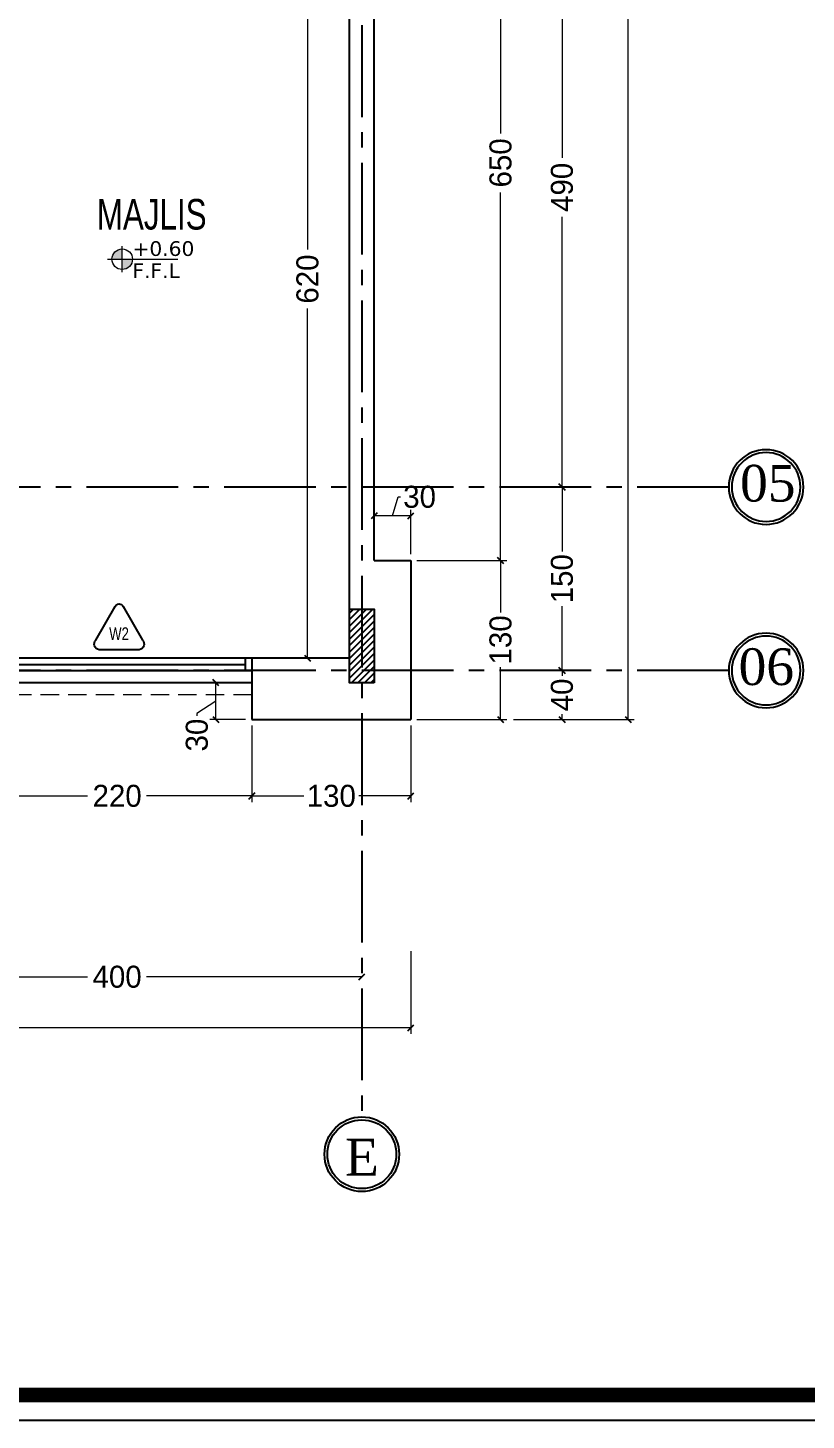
# Model space of a CAD drawing. Header units: centimetres. Extents: x 7997 to 116674, y 1017 to 13844.
# Drawn here: x 35144 to 35780, y 8084 to 9222 of the extents above; entities that cross this region are included whole.
import ezdxf
from ezdxf.enums import TextEntityAlignment as Align

# ---------------------------------------------------------------- set-up
doc = ezdxf.new("R2010")
doc.units = ezdxf.units.CM
doc.header["$LTSCALE"] = 200
doc.header["$PDMODE"] = 2
doc.linetypes.add('CENTER2', pattern=[1.125, 0.75, -0.125, 0.125, -0.125])
doc.linetypes.add('DASHED', pattern=[0.75, 0.5, -0.25])
for name, color, linetype in [('$0$GRID', 9, 'Continuous'), ('$0$GRID @ 1', 9, 'Continuous'), ('AXIS', 9, 'CENTER2'), ('COL', 1, 'Continuous'), ('DIM', 11, 'Continuous'), ('STEP', 7, 'Continuous'), ('WINDOR', 6, 'Continuous')]:
    doc.layers.add(name, color=color, linetype=linetype)
for name, color, linetype, lineweight in [('HA', 251, 'Continuous', 0), ('HAT', 8, 'Continuous', 9), ('TEXT', 6, 'Continuous', 18), ('WALL', 3, 'Continuous', 25)]:
    doc.layers.add(name, color=color, linetype=linetype, lineweight=lineweight)
doc.styles.add('$0$GRID', font='times.ttf', dxfattribs={"height": 40})
doc.styles.add('sheet notes', font='verdana.ttf')
doc.styles.add('style8', font='swisscl.ttf', dxfattribs={"width": 0.8})
doc.styles.add('SWISS', font='swisscl.ttf')
doc.styles.add('T1', font='times.ttf')
doc.styles.add('T2', font='')
doc.styles.get('T2').set_extended_font_data('Elisia')
doc.dimstyles.new('NORMAL', dxfattribs={"dimtxt": 18, "dimasz": 5, "dimexe": 5, "dimexo": 5, "dimgap": 1, "dimtad": 0, "dimdec": 0, "dimdsep": 46, "dimtxsty": 'T2', "dimblk1": 'OBLIQUE', "dimblk2": 'OBLIQUE', "dimsah": 1, "dimcen": 0.09, "dimclrd": 4, "dimclre": 4, "dimclrt": 6, "dimadec": 0, "dimazin": 0, "dimtfac": 1, "dimtdec": 0, "dimtofl": 0, "dimtmove": 1, "dimatfit": 2, "dimldrblk": 'OPEN30', "dimfxl": 0, "dimtolj": 1, "dimtzin": 0, "dimlwd": 5, "dimlwe": 5, "dimarcsym": 0})

# ---------------------------------------------------------------- blocks, each defined once
blk = doc.blocks.new('SDF')
at = {"layer": 'TEXT'}
h = blk.add_hatch(color=256, dxfattribs=at)
h.paths.add_polyline_path([(0, 0), (-11.2, 0, -0.414214), (0, 11.3)])
h.paths.add_polyline_path([(0, 0), (11.2, 0, -0.414214), (0, -11.2)])
for p, q in [((-16.1, 0), (60.5, 0)), ((0, -14.2), (0, 14.2))]:
    blk.add_line(p, q, dxfattribs=at)
blk.add_circle((0, 0), 11.2, dxfattribs=at)
blk = doc.blocks.new('_OBLIQUE')
at = {"color": 0, "linetype": 'ByBlock'}
blk.add_line((-0.5, -0.5), (0.5, 0.5), dxfattribs=at)
blk = doc.blocks.new('*D28')
at = {"layer": 'Defpoints', "color": 0, "transparency": 16777216}
for p in [(35372.7, 9327), (35407.1, 9327), (35407.1, 8707)]:
    blk.add_point(p, dxfattribs=at)
at = {"layer": 'DIM', "color": 4, "lineweight": 5, "transparency": 16777216}
for p, q in [((35402.1, 9327), (35367.7, 9327)), ((35372.7, 9327), (35372.7, 9041.1)), ((35372.7, 8707), (35372.7, 8992.9)), ((35402.1, 8707), (35367.7, 8707))]:
    blk.add_line(p, q, dxfattribs=at)
at = {"layer": 'DIM', "color": 4, "lineweight": 5, "transparency": 16777216, "xscale": 5, "yscale": 5, "zscale": 5}
for p, rotation in [((35372.7, 9327), 90), ((35372.7, 8707), 270)]:
    blk.add_blockref('_OBLIQUE', p, dxfattribs=dict(at, rotation=rotation))
at = {"layer": 'DIM', "color": 6, "transparency": 16777216, "insert": (35372.7, 9017), "char_height": 18, "attachment_point": 5, "rotation": 90, "style": 'T2'}
blk.add_mtext('\\A1;620', dxfattribs=at)
blk = doc.blocks.new('_Open30')
at = {"color": 0, "linetype": 'ByBlock', "lineweight": -2}
for p, q in [((-1, 0.27), (0, 0)), ((0, 0), (-1, -0.27)), ((0, 0), (-1, 0))]:
    blk.add_line(p, q, dxfattribs=at)
blk = doc.blocks.new('*D824')
at = {"layer": 'Defpoints', "color": 0, "transparency": 16777216}
for p in [(35327.1, 8657), (35457.1, 8657), (35327.1, 8594.4)]:
    blk.add_point(p, dxfattribs=at)
at = {"layer": 'DIM', "color": 4, "lineweight": 5, "transparency": 16777216}
for p, q in [((35327.1, 8652), (35327.1, 8589.4)), ((35457.1, 8652), (35457.1, 8589.4)), ((35327.1, 8594.4), (35369.7, 8594.4)), ((35457.1, 8594.4), (35414.5, 8594.4))]:
    blk.add_line(p, q, dxfattribs=at)
at = {"layer": 'DIM', "color": 4, "lineweight": 5, "transparency": 16777216, "xscale": 5, "yscale": 5, "zscale": 5, "rotation": 180}
blk.add_blockref('_OBLIQUE', (35327.1, 8594.4), dxfattribs=at)
at = {"layer": 'DIM', "color": 4, "lineweight": 5, "transparency": 16777216, "xscale": 5, "yscale": 5, "zscale": 5}
blk.add_blockref('_OBLIQUE', (35457.1, 8594.4), dxfattribs=at)
at = {"layer": 'DIM', "color": 6, "transparency": 16777216, "insert": (35392.1, 8594.4), "char_height": 18, "attachment_point": 5, "style": 'T2'}
blk.add_mtext('\\A1;130', dxfattribs=at)
blk = doc.blocks.new('*D825')
at = {"layer": 'Defpoints', "color": 0, "transparency": 16777216}
for p in [(35107.1, 8687), (35327.1, 8657), (35107.1, 8594.4)]:
    blk.add_point(p, dxfattribs=at)
at = {"layer": 'DIM', "color": 4, "lineweight": 5, "transparency": 16777216}
for p, q in [((35107.1, 8682), (35107.1, 8589.4)), ((35327.1, 8652), (35327.1, 8589.4)), ((35107.1, 8594.4), (35192.9, 8594.4)), ((35327.1, 8594.4), (35241.2, 8594.4))]:
    blk.add_line(p, q, dxfattribs=at)
at = {"layer": 'DIM', "color": 4, "lineweight": 5, "transparency": 16777216, "xscale": 5, "yscale": 5, "zscale": 5, "rotation": 180}
blk.add_blockref('_OBLIQUE', (35107.1, 8594.4), dxfattribs=at)
at = {"layer": 'DIM', "color": 4, "lineweight": 5, "transparency": 16777216, "xscale": 5, "yscale": 5, "zscale": 5}
blk.add_blockref('_OBLIQUE', (35327.1, 8594.4), dxfattribs=at)
at = {"layer": 'DIM', "color": 6, "transparency": 16777216, "insert": (35217.1, 8594.4), "char_height": 18, "attachment_point": 5, "style": 'T2'}
blk.add_mtext('\\A1;220', dxfattribs=at)
blk = doc.blocks.new('*D870')
at = {"layer": 'Defpoints', "color": 0, "transparency": 16777216}
for p in [(35427.1, 9437), (35457.1, 8787), (35530.5, 8787)]:
    blk.add_point(p, dxfattribs=at)
at = {"layer": 'DIM', "color": 4, "lineweight": 5, "transparency": 16777216}
for p, q in [((35432.1, 9437), (35535.5, 9437)), ((35530.5, 9437), (35530.5, 9136.1)), ((35530.5, 8787), (35530.5, 9087.9)), ((35462.1, 8787), (35535.5, 8787))]:
    blk.add_line(p, q, dxfattribs=at)
at = {"layer": 'DIM', "color": 4, "lineweight": 5, "transparency": 16777216, "xscale": 5, "yscale": 5, "zscale": 5}
for p, rotation in [((35530.5, 9437), 90), ((35530.5, 8787), 270)]:
    blk.add_blockref('_OBLIQUE', p, dxfattribs=dict(at, rotation=rotation))
at = {"layer": 'DIM', "color": 6, "transparency": 16777216, "insert": (35530.5, 9112), "char_height": 18, "attachment_point": 5, "rotation": 90, "style": 'T2'}
blk.add_mtext('\\A1;650', dxfattribs=at)
blk = doc.blocks.new('*D871')
at = {"layer": 'Defpoints', "color": 0, "transparency": 16777216}
for p in [(35457.1, 8787), (35457.1, 8657), (35530.5, 8657)]:
    blk.add_point(p, dxfattribs=at)
at = {"layer": 'DIM', "color": 4, "lineweight": 5, "transparency": 16777216}
for p, q in [((35462.1, 8787), (35535.5, 8787)), ((35530.5, 8787), (35530.5, 8744.4)), ((35530.5, 8657), (35530.5, 8699.6)), ((35462.1, 8657), (35535.5, 8657))]:
    blk.add_line(p, q, dxfattribs=at)
at = {"layer": 'DIM', "color": 4, "lineweight": 5, "transparency": 16777216, "xscale": 5, "yscale": 5, "zscale": 5}
for p, rotation in [((35530.5, 8787), 90), ((35530.5, 8657), 270)]:
    blk.add_blockref('_OBLIQUE', p, dxfattribs=dict(at, rotation=rotation))
at = {"layer": 'DIM', "color": 6, "transparency": 16777216, "insert": (35530.5, 8722), "char_height": 18, "attachment_point": 5, "rotation": 90, "style": 'T2'}
blk.add_mtext('\\A1;130', dxfattribs=at)
blk = doc.blocks.new('*D872')
at = {"layer": 'Defpoints', "color": 0, "transparency": 16777216}
for p in [(35427.1, 8823.4), (35427.1, 8787), (35457.1, 8787)]:
    blk.add_point(p, dxfattribs=at)
at = {"layer": 'DIM', "color": 4, "lineweight": 5, "transparency": 16777216}
for p, q in [((35442.1, 8823.4), (35446.7, 8838.9)), ((35446.7, 8838.9), (35448.7, 8838.9)), ((35427.1, 8792), (35427.1, 8828.4)), ((35457.1, 8823.4), (35427.1, 8823.4)), ((35457.1, 8792), (35457.1, 8828.4))]:
    blk.add_line(p, q, dxfattribs=at)
at = {"layer": 'DIM', "color": 4, "lineweight": 5, "transparency": 16777216, "xscale": 5, "yscale": 5, "zscale": 5, "rotation": 180}
blk.add_blockref('_OBLIQUE', (35427.1, 8823.4), dxfattribs=at)
at = {"layer": 'DIM', "color": 4, "lineweight": 5, "transparency": 16777216, "xscale": 5, "yscale": 5, "zscale": 5}
blk.add_blockref('_OBLIQUE', (35457.1, 8823.4), dxfattribs=at)
at = {"layer": 'DIM', "color": 6, "transparency": 16777216, "insert": (35464.3, 8838.9), "char_height": 18, "attachment_point": 5, "style": 'T2'}
blk.add_mtext('\\A1;30', dxfattribs=at)
blk = doc.blocks.new('*D873')
at = {"layer": 'Defpoints', "color": 0, "transparency": 16777216}
for p in [(35297.8, 8687), (35327.1, 8687), (35327.1, 8657)]:
    blk.add_point(p, dxfattribs=at)
at = {"layer": 'DIM', "color": 4, "lineweight": 5, "transparency": 16777216}
for p, q in [((35322.1, 8687), (35292.8, 8687)), ((35297.8, 8657), (35297.8, 8687)), ((35297.8, 8672), (35282.3, 8661.8)), ((35282.3, 8661.8), (35282.3, 8659.8)), ((35322.1, 8657), (35292.8, 8657))]:
    blk.add_line(p, q, dxfattribs=at)
at = {"layer": 'DIM', "color": 4, "lineweight": 5, "transparency": 16777216, "xscale": 5, "yscale": 5, "zscale": 5}
for p, rotation in [((35297.8, 8687), 90), ((35297.8, 8657), 270)]:
    blk.add_blockref('_OBLIQUE', p, dxfattribs=dict(at, rotation=rotation))
at = {"layer": 'DIM', "color": 6, "transparency": 16777216, "insert": (35282.3, 8644.2), "char_height": 18, "attachment_point": 5, "rotation": 90, "style": 'T2'}
blk.add_mtext('\\A1;30', dxfattribs=at)
blk = doc.blocks.new('05-GF COLUMNS-Essa', base_point=(34188.1, 8657))
at = {"layer": 'COL', "ltscale": 0.05}
h = blk.add_hatch(dxfattribs=at)
h.set_pattern_fill('ANSI31', color=8, scale=30)
h.set_pattern_definition([(45, (-39757.2027, -54636.4848), (-2.65165043, 2.65165043), [])])
h.paths.add_polyline_path([(35228.1, 8687), (35208.1, 8687), (35208.1, 8747), (35228.1, 8747)])
at = {"layer": 'COL'}
blk.add_lwpolyline([(35228.1, 8687), (35208.1, 8687), (35208.1, 8747), (35228.1, 8747)], close=True, dxfattribs=at)
blk = doc.blocks.new('02-GROUND FLOOR PLAN-selattin', base_point=(28755.4, 25545.3))
at = {"layer": 'HAT', "linetype": 'DASHED', "ltscale": 0.15}
blk.add_line((28625.4, 24040.3), (27987.4, 24040.3), dxfattribs=at)
at = {"layer": 'WALL', "ltscale": 150}
for p, q in [((28725.4, 24150.3), (28725.4, 24800.3)), ((28725.4, 24150.3), (28755.4, 24150.3)), ((28755.4, 24150.3), (28755.4, 24020.3)), ((28625.4, 24020.3), (28755.4, 24020.3))]:
    blk.add_line(p, q, dxfattribs=at)
at = {"layer": 'WALL'}
for p, q in [((28705.4, 24070.3), (28705.4, 24690.3)), ((28625.4, 24070.3), (28625.4, 24020.3)), ((28705.4, 24070.3), (28625.4, 24070.3))]:
    blk.add_line(p, q, dxfattribs=at)
at = {"layer": 'WINDOR'}
for p, q in [((28625.4, 24070.3), (28405.4, 24070.3)), ((28410.4, 24065.3), (28620.4, 24065.3)), ((28620.4, 24060.3), (28620.4, 24070.3)), ((28405.4, 24060.3), (28625.4, 24060.3)), ((28625.4, 24050.3), (28405.4, 24050.3))]:
    blk.add_line(p, q, dxfattribs=at)
at = {"color": 6, "ltscale": 2}
blk.add_blockref('05-GF COLUMNS-Essa', (27685.4, 24020.3), dxfattribs=at)
at = {"layer": 'TEXT', "style": 'style8'}
blk.add_text('MAJLIS', height=25, dxfattribs=at).set_placement((28498.8, 24420.8))
blk = doc.blocks.new('08-TITLE SHEET-selattin', base_point=(45714.8, -203081.4))
at = {"color": 0}
blk.add_lwpolyline([(51244.8, -203081.4), (45714.8, -203081.4), (45714.8, -206921.4), (51244.8, -206921.4)], close=True, dxfattribs=at)
at = {"color": 0, "linetype": 'ByBlock', "const_width": 17}
blk.add_lwpolyline([(45744.3, -206891.9), (51215.3, -206891.9), (51215.3, -203110.8), (45744.3, -203110.8)], close=True, dxfattribs=at)
at = {"layer": 'HA', "ltscale": 1.2}
blk.add_lwpolyline([(45714.8, -203081.4), (51244.8, -203081.4), (51244.8, -206921.4), (45714.8, -206921.4)], close=True, dxfattribs=at)
blk = doc.blocks.new('*D1686')
at = {"layer": 'Defpoints', "color": 0, "transparency": 16777216}
for p in [(37818.1, 5446.5), (38218.1, 5446.5), (38218.1, 5446.5)]:
    blk.add_point(p, dxfattribs=at)
at = {"layer": 'DIM', "color": 4, "lineweight": 5, "transparency": 16777216}
for p, q in [((37818.1, 5446.5), (37993.9, 5446.5)), ((38218.1, 5446.5), (38042.2, 5446.5))]:
    blk.add_line(p, q, dxfattribs=at)
at = {"layer": 'DIM', "color": 4, "lineweight": 5, "transparency": 16777216, "xscale": 5, "yscale": 5, "zscale": 5, "rotation": 180}
blk.add_blockref('_OBLIQUE', (37818.1, 5446.5), dxfattribs=at)
at = {"layer": 'DIM', "color": 4, "lineweight": 5, "transparency": 16777216, "xscale": 5, "yscale": 5, "zscale": 5}
blk.add_blockref('_OBLIQUE', (38218.1, 5446.5), dxfattribs=at)
at = {"layer": 'DIM', "color": 6, "transparency": 16777216, "insert": (38018.1, 5446.5), "char_height": 18, "attachment_point": 5, "style": 'T2'}
blk.add_mtext('\\A1;400', dxfattribs=at)
blk = doc.blocks.new('*D1687')
at = {"layer": 'Defpoints', "color": 0, "transparency": 16777216}
for p in [(38381.7, 5697), (38381.7, 5697), (38381.7, 5657)]:
    blk.add_point(p, dxfattribs=at)
at = {"layer": 'DIM', "color": 4, "lineweight": 5, "transparency": 16777216}
for p, q in [((38381.7, 5697), (38381.7, 5692.6)), ((38381.7, 5657), (38381.7, 5661.4))]:
    blk.add_line(p, q, dxfattribs=at)
at = {"layer": 'DIM', "color": 4, "lineweight": 5, "transparency": 16777216, "xscale": 5, "yscale": 5, "zscale": 5}
for p, rotation in [((38381.7, 5697), 90), ((38381.7, 5657), 270)]:
    blk.add_blockref('_OBLIQUE', p, dxfattribs=dict(at, rotation=rotation))
at = {"layer": 'DIM', "color": 6, "transparency": 16777216, "insert": (38381.7, 5677), "char_height": 18, "attachment_point": 5, "rotation": 90, "style": 'T2'}
blk.add_mtext('\\A1;40', dxfattribs=at)
blk = doc.blocks.new('*D1688')
at = {"layer": 'Defpoints', "color": 0, "transparency": 16777216}
for p in [(38381.7, 5847), (38381.7, 5847), (38381.7, 5697)]:
    blk.add_point(p, dxfattribs=at)
at = {"layer": 'DIM', "color": 4, "lineweight": 5, "transparency": 16777216}
for p, q in [((38381.7, 5847), (38381.7, 5794.4)), ((38381.7, 5697), (38381.7, 5749.6))]:
    blk.add_line(p, q, dxfattribs=at)
at = {"layer": 'DIM', "color": 4, "lineweight": 5, "transparency": 16777216, "xscale": 5, "yscale": 5, "zscale": 5}
for p, rotation in [((38381.7, 5847), 90), ((38381.7, 5697), 270)]:
    blk.add_blockref('_OBLIQUE', p, dxfattribs=dict(at, rotation=rotation))
at = {"layer": 'DIM', "color": 6, "transparency": 16777216, "insert": (38381.7, 5772), "char_height": 18, "attachment_point": 5, "rotation": 90, "style": 'T2'}
blk.add_mtext('\\A1;150', dxfattribs=at)
blk = doc.blocks.new('*D1689')
at = {"layer": 'Defpoints', "color": 0, "transparency": 16777216}
for p in [(38381.7, 6337), (38381.7, 6337), (38381.7, 5847)]:
    blk.add_point(p, dxfattribs=at)
at = {"layer": 'DIM', "color": 4, "lineweight": 5, "transparency": 16777216}
for p, q in [((38381.7, 6337), (38381.7, 6116.1)), ((38381.7, 5847), (38381.7, 6067.9))]:
    blk.add_line(p, q, dxfattribs=at)
at = {"layer": 'DIM', "color": 4, "lineweight": 5, "transparency": 16777216, "xscale": 5, "yscale": 5, "zscale": 5}
for p, rotation in [((38381.7, 6337), 90), ((38381.7, 5847), 270)]:
    blk.add_blockref('_OBLIQUE', p, dxfattribs=dict(at, rotation=rotation))
at = {"layer": 'DIM', "color": 6, "transparency": 16777216, "insert": (38381.7, 6092), "char_height": 18, "attachment_point": 5, "rotation": 90, "style": 'T2'}
blk.add_mtext('\\A1;490', dxfattribs=at)
blk = doc.blocks.new('*D1700')
at = {"layer": 'Defpoints', "color": 0, "transparency": 16777216}
for p in [(37158.1, 5472.5), (38258.1, 5472.5), (37158.1, 5404.9)]:
    blk.add_point(p, dxfattribs=at)
at = {"layer": 'DIM', "color": 4, "lineweight": 5, "transparency": 16777216}
for p, q in [((37158.1, 5467.5), (37158.1, 5399.9)), ((38258.1, 5467.5), (38258.1, 5399.9)), ((37158.1, 5404.9), (37594.4, 5404.9)), ((38258.1, 5404.9), (37678.3, 5404.9))]:
    blk.add_line(p, q, dxfattribs=at)
at = {"layer": 'DIM', "color": 4, "lineweight": 5, "transparency": 16777216, "xscale": 5, "yscale": 5, "zscale": 5, "rotation": 180}
blk.add_blockref('_OBLIQUE', (37158.1, 5404.9), dxfattribs=at)
at = {"layer": 'DIM', "color": 4, "lineweight": 5, "transparency": 16777216, "xscale": 5, "yscale": 5, "zscale": 5}
blk.add_blockref('_OBLIQUE', (38258.1, 5404.9), dxfattribs=at)
at = {"layer": 'DIM', "color": 6, "transparency": 16777216, "insert": (37636.3, 5404.9), "char_height": 30, "attachment_point": 5, "style": 'T1'}
blk.add_mtext('\\A1;1100', dxfattribs=at)
blk = doc.blocks.new('*D1701')
at = {"layer": 'Defpoints', "color": 0, "transparency": 16777216}
for p in [(38337.1, 7202), (38435.7, 7202), (38337.1, 5657)]:
    blk.add_point(p, dxfattribs=at)
at = {"layer": 'DIM', "color": 4, "lineweight": 5, "transparency": 16777216}
for p, q in [((38342.1, 7202), (38440.7, 7202)), ((38435.7, 7202), (38435.7, 6470.7)), ((38435.7, 5657), (38435.7, 6388.3)), ((38342.1, 5657), (38440.7, 5657))]:
    blk.add_line(p, q, dxfattribs=at)
at = {"layer": 'DIM', "color": 4, "lineweight": 5, "transparency": 16777216, "xscale": 5, "yscale": 5, "zscale": 5}
for p, rotation in [((38435.7, 7202), 90), ((38435.7, 5657), 270)]:
    blk.add_blockref('_OBLIQUE', p, dxfattribs=dict(at, rotation=rotation))
at = {"layer": 'DIM', "color": 6, "transparency": 16777216, "insert": (38435.7, 6429.5), "char_height": 30, "attachment_point": 5, "rotation": 90, "style": 'T1'}
blk.add_mtext('\\A1;1545', dxfattribs=at)
blk = doc.blocks.new('*U1678')
at = {"layer": '$0$GRID', "linetype": 'ByBlock', "ltscale": 100}
for radius in [40.7, 37.5]:
    blk.add_circle((0, 0), radius, dxfattribs=at)
at = {"layer": '$0$GRID', "style": '$0$GRID'}
blk.add_attdef('A1', text='', height=40, dxfattribs=at).set_placement((0, 4.2), align=Align.MIDDLE_CENTER)
blk = doc.blocks.new('*U1734')
at = {"layer": '$0$GRID', "linetype": 'Continuous'}
ref = blk.add_blockref('*U1678', (38548.5, 5847), dxfattribs=dict(at, xscale=-0.75, yscale=0.75, zscale=0.75))
ref.add_attrib('A1', '05', dxfattribs={"layer": '$0$GRID @ 1', "height": 30, "style": '$0$GRID'}).set_placement((38549.9, 5850.1), align=Align.MIDDLE_CENTER)
blk = doc.blocks.new('*U1735')
at = {"layer": '$0$GRID', "linetype": 'Continuous'}
ref = blk.add_blockref('*U1678', (38548.5, 5697), dxfattribs=dict(at, xscale=-0.75, yscale=0.75, zscale=0.75))
ref.add_attrib('A1', '06', dxfattribs={"layer": '$0$GRID @ 1', "height": 30, "style": '$0$GRID'}).set_placement((38548.7, 5700.1), align=Align.MIDDLE_CENTER)
blk = doc.blocks.new('*U1746')
at = {"layer": '$0$GRID', "linetype": 'Continuous'}
ref = blk.add_blockref('*U1678', (38218.1, 5301.5), dxfattribs=dict(at, xscale=0.75, yscale=0.75, zscale=0.75, rotation=180))
ref.add_attrib('A1', 'E', dxfattribs={"layer": '$0$GRID @ 1', "height": 30, "style": '$0$GRID'}).set_placement((38218.2, 5299.1), align=Align.MIDDLE_CENTER)
blk = doc.blocks.new('09-GRID LINE PLAN-Essa', base_point=(37178.1, 7462))
at = {"layer": 'AXIS', "ltscale": 0.5}
for p, q in [((38218.1, 7462), (38218.1, 5332)), ((38518.1, 5847), (36878.1, 5847)), ((38518.1, 5697), (36878.1, 5697))]:
    blk.add_line(p, q, dxfattribs=at)
at = {"layer": 'COL', "linetype": 'Continuous'}
for name in ['*U1734', '*U1735', '*U1746']:
    blk.add_blockref(name, (0, 0), dxfattribs=at)
at = {"layer": 'DIM'}
dim = blk.add_linear_dim(base=(38435.7, 7202), p1=(38337.1, 5657), p2=(38337.1, 7202), angle=90, dimstyle='NORMAL', override={"dimtxt": 30, "dimtxsty": 'T1'}, dxfattribs=at)
dim.commit()
dim.dimension.update_dxf_attribs({"geometry": '*D1701', "text_midpoint": (38435.7, 6429.5)})
for base, p1, p2, picture, middle in [((38381.7, 6337), (38381.7, 5847), (38381.7, 6337), '*D1689', (38381.7, 6092)), ((38381.7, 5847), (38381.7, 5697), (38381.7, 5847), '*D1688', (38381.7, 5772)), ((38381.7, 5697), (38381.7, 5657), (38381.7, 5697), '*D1687', (38381.7, 5677))]:
    dim = blk.add_linear_dim(base=base, p1=p1, p2=p2, angle=90, dimstyle='NORMAL', dxfattribs=at)
    dim.commit()
    dim.dimension.update_dxf_attribs({"geometry": picture, "text_midpoint": middle})
dim = blk.add_linear_dim(base=(37158.1, 5404.9), p1=(38258.1, 5472.5), p2=(37158.1, 5472.5), dimstyle='NORMAL', override={"dimtxt": 30, "dimtxsty": 'T1'}, dxfattribs=at)
dim.commit()
dim.dimension.update_dxf_attribs({"geometry": '*D1700', "text_midpoint": (37636.3, 5404.9), "dimtype": 128})
dim = blk.add_linear_dim(base=(38218.1, 5446.5), p1=(37818.1, 5446.5), p2=(38218.1, 5446.5), dimstyle='NORMAL', dxfattribs=at)
dim.commit()
dim.dimension.update_dxf_attribs({"geometry": '*D1686', "text_midpoint": (38018.1, 5446.5)})

msp = doc.modelspace()

# ---------------------------------------------------------------- linework, layer by layer
at = {"linetype": 'Continuous'}
msp.add_lwpolyline([(33201.7025, 8084.0841), (37072.7025, 8084.0841), (37072.7025, 10772.0841), (33201.7025, 10772.0841)], close=True, dxfattribs=at)
at = {"layer": 'STEP'}
msp.add_lwpolyline([(35215.4677, 8749.2165, -0.649814494), (35221.9277, 8749.3557), (35237.7785, 8721.9013, -0.613632074), (35235.1421, 8713.9784), (35202.3337, 8713.9784, -0.613632074), (35199.6973, 8721.9013)], format="xyb", close=True, dxfattribs=at)

# ---------------------------------------------------------------- block references
at = {"layer": 'DIM', "xscale": 0.75, "yscale": 0.75, "zscale": 0.75}
msp.add_blockref('SDF', (35221.2621, 9033.2224), dxfattribs=at)

# ---------------------------------------------------------------- texts
at = {"layer": 'TEXT'}
for s, height, style, p in [('+0.60', 12.02739, 'sheet notes', (35229.6342, 9035.9486)), ('F.F.L', 12.02739, 'sheet notes', (35229.6342, 9017.868)), ('W2', 10.45094, 'SWISS', (35210.6041, 8721.8244))]:
    msp.add_text(s, height=height, dxfattribs=dict(at, style=style)).set_placement(p)

# ---------------------------------------------------------------- dimensions: what is measured, and where the dimension line sits
at = {"layer": 'DIM'}
for base, p1, p2, picture, middle in [((35530.4971, 8787.002), (35427.0822, 9437.002), (35457.0822, 8787.002), '*D870', (35530.4971, 9112.002)), ((35372.6782, 9327.002), (35407.0822, 8707.002), (35407.0822, 9327.002), '*D28', (35372.6782, 9017.002)), ((35530.4971, 8657.002), (35457.0822, 8787.002), (35457.0822, 8657.002), '*D871', (35530.4971, 8722.002))]:
    dim = msp.add_linear_dim(base=base, p1=p1, p2=p2, angle=90, dimstyle='NORMAL', dxfattribs=at)
    dim.commit()
    dim.dimension.update_dxf_attribs({"geometry": picture, "text_midpoint": middle})
for base, p1, p2, picture, middle in [((35427.0822, 8823.4326), (35457.0822, 8787.002), (35427.0822, 8787.002), '*D872', (35449.7322, 8838.9326)), ((35107.0822, 8594.4155), (35327.0822, 8657.002), (35107.0822, 8687.002), '*D825', (35217.0822, 8594.4155)), ((35327.0822, 8594.4155), (35457.0822, 8657.002), (35327.0822, 8657.002), '*D824', (35392.0822, 8594.4155))]:
    dim = msp.add_linear_dim(base=base, p1=p1, p2=p2, dimstyle='NORMAL', dxfattribs=at)
    dim.commit()
    dim.dimension.update_dxf_attribs({"geometry": picture, "text_midpoint": middle})
dim = msp.add_linear_dim(base=(35297.8201, 8687.002), p1=(35327.0822, 8657.002), p2=(35327.0822, 8687.002), angle=90, dimstyle='NORMAL', dxfattribs=at)
dim.commit()
dim.dimension.update_dxf_attribs({"geometry": '*D873', "text_midpoint": (35282.3201, 8658.7776), "dimtype": 160})

# ---------------------------------------------------------------- next in the draw order: block references
at = {"layer": 'DIM', "linetype": 'Continuous'}
msp.add_blockref('02-GROUND FLOOR PLAN-selattin', (35457.0822, 10182.002), dxfattribs=at)

# ---------------------------------------------------------------- next in the draw order: block references
at = {"layer": 'COL', "linetype": 'Continuous'}
msp.add_blockref('09-GRID LINE PLAN-Essa', (34377.0822, 10462.002), dxfattribs=at)
at = {"layer": 'DIM', "color": 0, "linetype": 'Continuous', "xscale": 0.7000000000000026, "yscale": 0.7000000000000026, "zscale": 0.7000000000000026}
msp.add_blockref('08-TITLE SHEET-selattin', (33201.7025, 10772.0841), dxfattribs=at)

doc.saveas('drawing.dxf')
